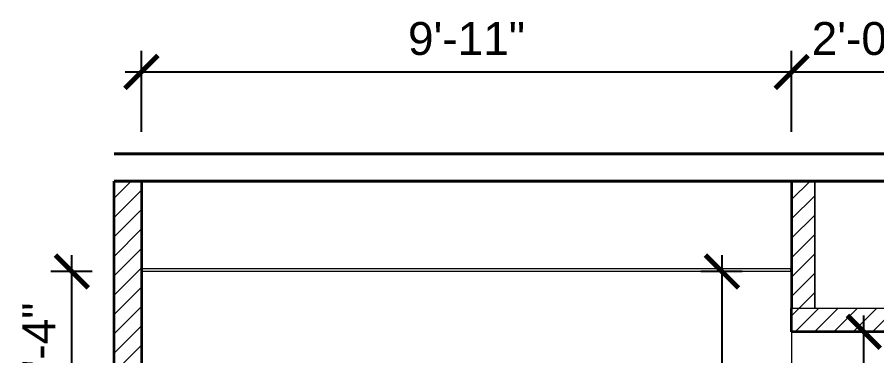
# Model space of a CAD drawing. Extents: x 65572 to 67208, y 30718 to 33598.
# Drawn here: x 65898.5 to 66055.1, y 33518.2 to 33580 of the extents above; entities that cross this region are included whole.
import ezdxf

# ---------------------------------------------------------------- set-up
doc = ezdxf.new("R2010")
doc.units = 0
doc.header["$LTSCALE"] = 0.5
doc.header["$MEASUREMENT"] = 0
doc.layers.get('0').update_dxf_attribs({"linetype": 'CONTINUOUS'})
doc.layers.get('DEFPOINTS').update_dxf_attribs({"linetype": 'CONTINUOUS', "lineweight": 5})
for name, color, linetype, lineweight in [('Annotations', 40, 'CONTINUOUS', 5), ('Framing', 142, 'CONTINUOUS', 13), ('Hatches', 8, 'CONTINUOUS', 5), ('Structure', 7, 'CONTINUOUS', 40), ('Viewed', 150, 'CONTINUOUS', 9), ('Walls', 7, 'CONTINUOUS', 35)]:
    doc.layers.add(name, color=color, linetype=linetype, lineweight=lineweight)
doc.styles.get("Standard").update_dxf_attribs({"font": 'arial.ttf'})
doc.dimstyles.new('ARCH', dxfattribs={"dimscale": 96, "dimtxt": 0.0625, "dimasz": 0.0625, "dimexe": 0.04, "dimexo": 0.09375, "dimgap": 0.03125, "dimtad": 1, "dimdec": 0, "dimrnd": 0.0625, "dimzin": 3, "dimdsep": 46, "dimlunit": 4, "dimtxsty": 'Standard', "dimblk1": 'ARCHTICK', "dimblk2": 'ARCHTICK', "dimsah": 1, "dimcen": 0, "dimdle": 0.03125, "dimclrd": 256, "dimclre": 256, "dimclrt": 256, "dimazin": 0, "dimtfac": 1, "dimtdec": 0, "dimtmove": 2, "dimatfit": 3, "dimldrblk": 'OBLIQUE', "dimfxl": 0.3, "dimfxlon": 1, "dimfrac": 2, "dimarcsym": 0})
pattern_1 = [(45, (0, 794.1224), (-1.76776695, 1.76776695), [])]

# ---------------------------------------------------------------- blocks, each defined once
blk = doc.blocks.new('_ArchTick')
at = {"const_width": 0.15}
blk.add_lwpolyline([(-0.5, -0.5), (0.5, 0.5)], dxfattribs=at)
blk = doc.blocks.new('*D24')
at = {"layer": 'Annotations', "linetype": 'ByBlock', "lineweight": -2}
for p, q in [((66052.77, 33413.58), (66052.77, 33525.56)), ((66060.62, 33522.56), (66056.61, 33522.56)), ((66048.62, 33416.58), (66056.61, 33416.58))]:
    blk.add_line(p, q, dxfattribs=at)
at = {"layer": 'DEFPOINTS', "color": 0}
for p in [(66051.62, 33522.56), (66052.77, 33522.56), (66039.62, 33416.58)]:
    blk.add_point(p, dxfattribs=at)
at = {"layer": 'Annotations', "lineweight": -2, "xscale": 6, "yscale": 6, "zscale": 6}
for p, rotation in [((66052.77, 33522.56), 89.99999999708135), ((66052.77, 33416.58), 269.9999999970813)]:
    blk.add_blockref('_ArchTick', p, dxfattribs=dict(at, rotation=rotation))
at = {"layer": 'Annotations', "insert": (66046.71, 33469.57), "char_height": 6, "attachment_point": 5, "rotation": 90}
blk.add_mtext('8\'-10"', dxfattribs=at)
blk = doc.blocks.new('_Oblique')
at = {"lineweight": -2}
blk.add_line((-0.5, -0.5), (0.5, 0.5), dxfattribs=at)
blk = doc.blocks.new('*D77')
at = {"layer": 'Annotations', "linetype": 'ByBlock', "lineweight": -2}
for p, q in [((65921.12, 33559.06), (65921.12, 33573.83)), ((66039.62, 33559.06), (66039.62, 33573.83)), ((65918.12, 33569.99), (66042.62, 33569.99))]:
    blk.add_line(p, q, dxfattribs=at)
at = {"layer": 'DEFPOINTS', "color": 0}
for p in [(66039.62, 33569.99), (65921.12, 33550.06), (66039.62, 33550.06)]:
    blk.add_point(p, dxfattribs=at)
at = {"layer": 'Annotations', "lineweight": -2, "xscale": 6, "yscale": 6, "zscale": 6, "rotation": 180}
blk.add_blockref('_ArchTick', (65921.12, 33569.99), dxfattribs=at)
at = {"layer": 'Annotations', "lineweight": -2, "xscale": 6, "yscale": 6, "zscale": 6}
blk.add_blockref('_ArchTick', (66039.62, 33569.99), dxfattribs=at)
at = {"layer": 'Annotations', "insert": (65980.37, 33576.05), "char_height": 6, "attachment_point": 5}
blk.add_mtext('9\'-11"', dxfattribs=at)
blk = doc.blocks.new('*D78')
at = {"layer": 'Annotations', "linetype": 'ByBlock', "lineweight": -2}
for p, q in [((65908.42, 33502.56), (65908.42, 33536.56)), ((65912.12, 33533.56), (65904.58, 33533.56)), ((65907.12, 33505.56), (65904.58, 33505.56))]:
    blk.add_line(p, q, dxfattribs=at)
at = {"layer": 'DEFPOINTS', "color": 0}
for p in [(65908.42, 33533.56), (65921.12, 33533.56), (65916.12, 33505.56)]:
    blk.add_point(p, dxfattribs=at)
at = {"layer": 'Annotations', "lineweight": -2, "xscale": 6, "yscale": 6, "zscale": 6}
for p, rotation in [((65908.42, 33533.56), 90), ((65908.42, 33505.56), 270)]:
    blk.add_blockref('_ArchTick', p, dxfattribs=dict(at, rotation=rotation))
at = {"layer": 'Annotations', "insert": (65902.4, 33519.56), "char_height": 6, "attachment_point": 5, "rotation": 90}
blk.add_mtext('2\'-4"', dxfattribs=at)
blk = doc.blocks.new('*D80')
at = {"layer": 'Annotations', "linetype": 'ByBlock', "lineweight": -2}
for p, q in [((66039.62, 33559.06), (66039.62, 33573.83)), ((66063.62, 33559.06), (66063.62, 33573.83)), ((66036.62, 33569.99), (66066.62, 33569.99))]:
    blk.add_line(p, q, dxfattribs=at)
at = {"layer": 'DEFPOINTS', "color": 0}
for p in [(66063.62, 33569.99), (66039.62, 33550.06), (66063.62, 33550.06)]:
    blk.add_point(p, dxfattribs=at)
at = {"layer": 'Annotations', "lineweight": -2, "xscale": 6, "yscale": 6, "zscale": 6, "rotation": 180}
blk.add_blockref('_ArchTick', (66039.62, 33569.99), dxfattribs=at)
at = {"layer": 'Annotations', "lineweight": -2, "xscale": 6, "yscale": 6, "zscale": 6}
blk.add_blockref('_ArchTick', (66063.62, 33569.99), dxfattribs=at)
at = {"layer": 'Annotations', "insert": (66051.62, 33576.05), "char_height": 6, "attachment_point": 5}
blk.add_mtext('2\'-0"', dxfattribs=at)
blk = doc.blocks.new('*D87')
at = {"layer": 'Annotations', "linetype": 'ByBlock', "lineweight": -2}
for p, q in [((66026.93, 33413.57), (66026.93, 33536.56)), ((66030.62, 33533.56), (66023.09, 33533.56)), ((66030.62, 33416.57), (66023.09, 33416.57))]:
    blk.add_line(p, q, dxfattribs=at)
at = {"layer": 'DEFPOINTS', "color": 0}
for p in [(66026.93, 33533.56), (66039.62, 33533.56), (66039.62, 33416.57)]:
    blk.add_point(p, dxfattribs=at)
at = {"layer": 'Annotations', "lineweight": -2, "xscale": 6, "yscale": 6, "zscale": 6}
for p, rotation in [((66026.93, 33533.56), 90), ((66026.93, 33416.57), 270)]:
    blk.add_blockref('_ArchTick', p, dxfattribs=dict(at, rotation=rotation))
at = {"layer": 'Annotations', "insert": (66020.87, 33475.07), "char_height": 6, "attachment_point": 5, "rotation": 90}
blk.add_mtext('9\'-9"', dxfattribs=at)

msp = doc.modelspace()

# ---------------------------------------------------------------- hatches: boundary and pattern name
at = {"layer": 'Hatches'}
h = msp.add_hatch(dxfattribs=at)
h.set_pattern_fill('ANSI31', color=256, scale=20, style=0)
h.set_pattern_definition(pattern_1)
h.paths.add_polyline_path([(65921.12, 33550.06), (65916.12, 33550.06), (65916.12, 33505.56), (65921.12, 33505.56)])
at = {"layer": 'Hatches', "linetype": 'ByBlock'}
h = msp.add_hatch(dxfattribs=at)
h.set_pattern_fill('ANSI31', color=256, scale=20, style=0)
h.set_pattern_definition(pattern_1)
h.paths.add_polyline_path([(66043.87, 33550.06), (66039.62, 33550.06), (66039.62, 33534.06), (66039.62, 33534.06), (66039.62, 33533.56), (66039.62, 33526.81), (66043.87, 33526.81)])
h.paths.add_polyline_path([(66063.62, 33526.81), (66039.62, 33526.81), (66039.62, 33522.56), (66063.62, 33522.56)])
h.paths.add_polyline_path([(66063.62, 33550.06), (66059.37, 33550.06), (66059.37, 33526.81), (66063.62, 33526.81)])

# ---------------------------------------------------------------- linework, layer by layer
at = {"color": 0}
msp.add_line((65921.12, 33534.06), (65921.12, 33533.56), dxfattribs=at)
at = {"layer": 'Framing'}
for p, q in [((66043.87, 33526.81), (66043.87, 33550.06)), ((66043.87, 33550.06), (66043.87, 33526.81)), ((66039.62, 33534.06), (65921.12, 33534.06)), ((66039.62, 33533.56), (65921.12, 33533.56)), ((66043.87, 33526.81), (66039.62, 33526.81)), ((66063.62, 33526.81), (66039.62, 33526.81))]:
    msp.add_line(p, q, dxfattribs=at)
at = {"layer": 'Structure'}
for p, q in [((65916.12, 33555.06), (66137.62, 33555.06)), ((65916.12, 33550.06), (65921.12, 33550.06)), ((65921.12, 33550.06), (66137.62, 33550.06)), ((66043.87, 33550.06), (66039.62, 33550.06))]:
    msp.add_line(p, q, dxfattribs=at)
at = {"layer": 'Viewed', "linetype": 'ByBlock'}
msp.add_line((66039.62, 33522.56), (66039.62, 33416.57), dxfattribs=at)
at = {"layer": 'Walls'}
for p, q in [((65916.12, 33505.56), (65916.12, 33550.06)), ((65921.12, 33550.06), (65921.12, 33505.56)), ((66039.62, 33550.06), (66039.62, 33526.81)), ((66039.62, 33533.56), (66039.62, 33534.06)), ((66039.62, 33522.56), (66039.62, 33526.81)), ((66063.62, 33522.56), (66039.62, 33522.56))]:
    msp.add_line(p, q, dxfattribs=at)

# ---------------------------------------------------------------- dimensions: what is measured, and where the dimension line sits
at = {"layer": 'Annotations', "linetype": 'ByBlock'}
for base, p1, p2, picture, middle in [((66039.6216, 33569.986), (65921.121, 33550.063), (66039.6216, 33550.063), '*D77', (65980.3713, 33576.049)), ((66063.62, 33569.99), (66039.62, 33550.06), (66063.62, 33550.06), '*D80', (66051.62, 33576.05))]:
    dim = msp.add_linear_dim(base=base, p1=p1, p2=p2, dimstyle='ARCH', dxfattribs=at)
    dim.commit()
    dim.dimension.update_dxf_attribs({"geometry": picture, "text_midpoint": middle})
for base, p1, p2, picture, middle in [((65908.42, 33533.56), (65916.12, 33505.56), (65921.12, 33533.56), '*D78', (65902.4, 33519.56)), ((66026.93, 33533.56), (66039.62, 33416.57), (66039.62, 33533.56), '*D87', (66020.87, 33475.07)), ((66052.77, 33522.56), (66039.62, 33416.58), (66051.62, 33522.56), '*D24', (66046.71, 33469.57))]:
    dim = msp.add_linear_dim(base=base, p1=p1, p2=p2, angle=90, dimstyle='ARCH', dxfattribs=at)
    dim.commit()
    dim.dimension.update_dxf_attribs({"geometry": picture, "text_midpoint": middle})

doc.saveas('drawing.dxf')
